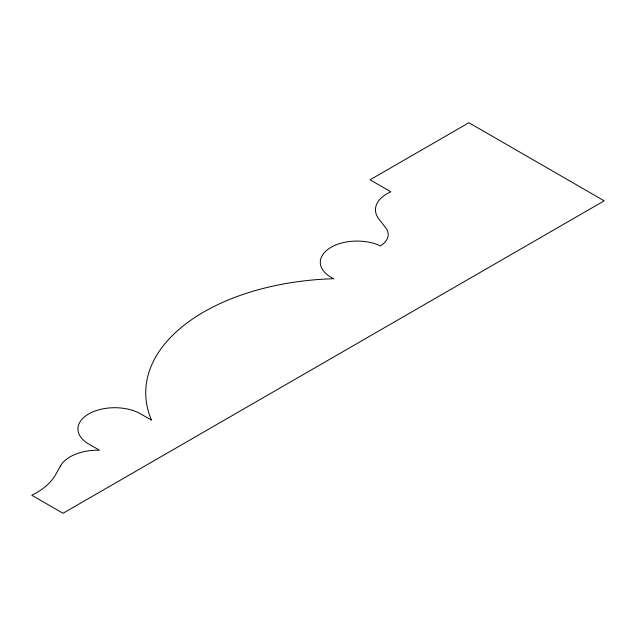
<?xml version="1.0" encoding="UTF-8"?>
<svg xmlns="http://www.w3.org/2000/svg" width="636" height="636" viewBox="0 0 636 636"><rect width="100%" height="100%" fill="white"/><g stroke="black" fill="none" stroke-linecap="round" stroke-linejoin="round"><path stroke-width="0.95" d="M60.555 465.862L55.634 474.639A78.928 45.569 0 0 1 31.8 495.253L63.02 513.276L604.2 200.833L468.907 122.724L370.033 179.805L390.854 191.818A39.146 22.602 0 0 0 378.929 219.094L385.631 227.648A28.914 16.695 0 0 1 380.447 245.894A36.793 21.242 0 0 0 328.653 248.827A36.793 21.242 0 0 0 333.733 278.727A197.836 114.218 0 0 0 151.487 420.15L139.419 413.177A36.84 21.274 0 0 0 87.41 414.728A36.84 21.274 0 0 0 90.034 444.755L99.447 450.193A39.273 22.673 0 0 0 60.555 465.862"/></g></svg>
